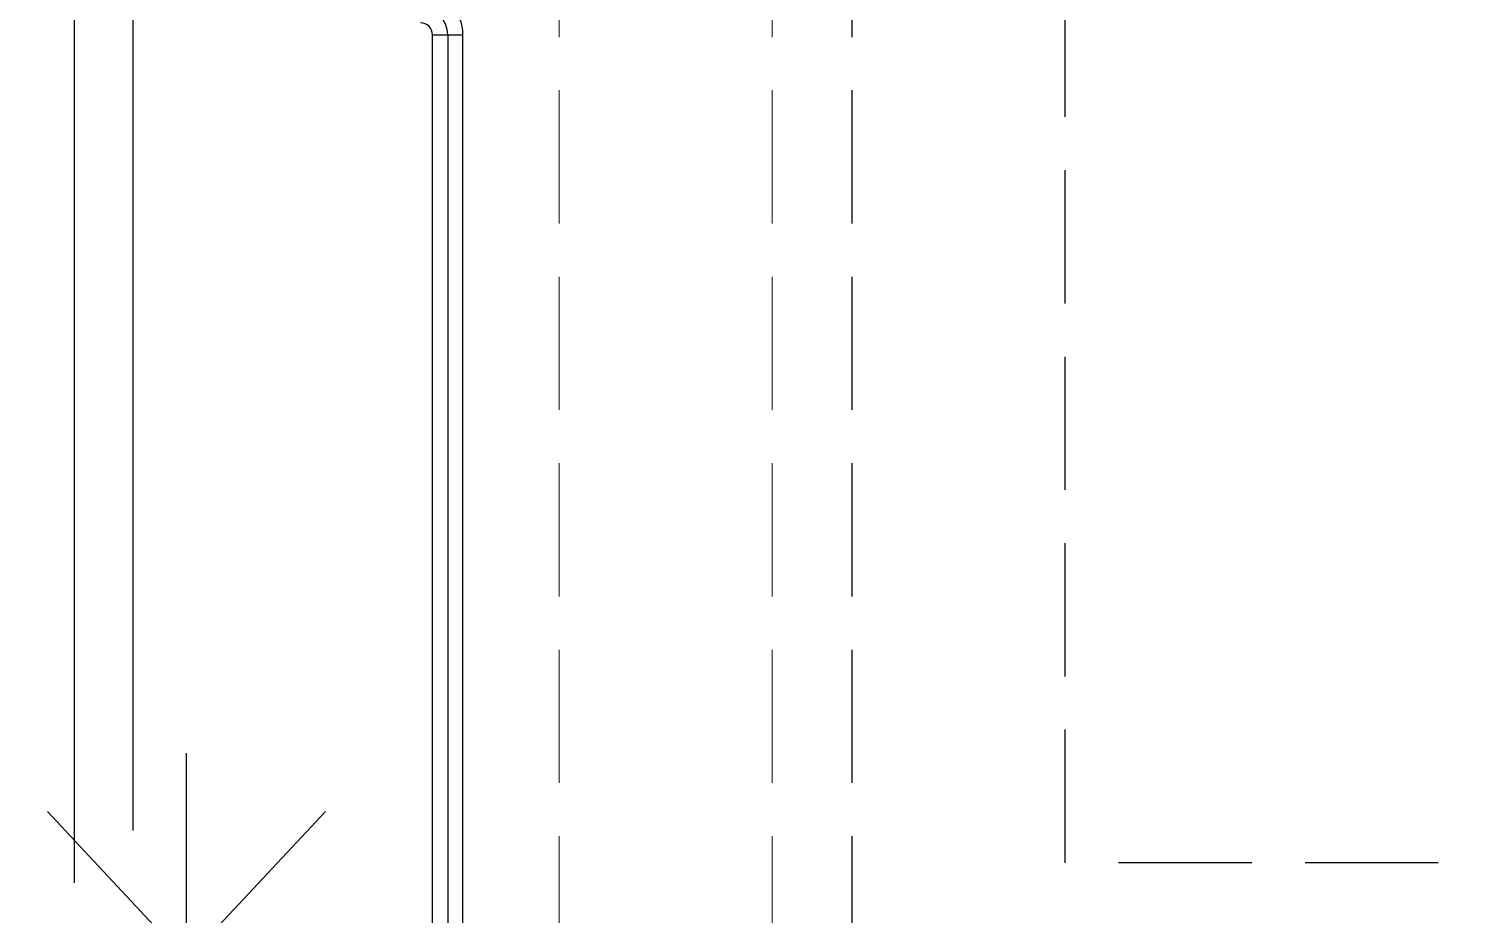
# Model space of a CAD drawing. Header units: millimetres. Extents: x 198973 to 319987, y 50799 to 202761.
# Drawn here: x 212971 to 215680, y 88807 to 90469 of the extents above; entities that cross this region are included whole.
import ezdxf

# ---------------------------------------------------------------- set-up
doc = ezdxf.new("R2010")
doc.units = ezdxf.units.MM
doc.header["$LTSCALE"] = 1000
for name, pattern in [('CENTER', [2, 1.25, -0.25, 0.25, -0.25]), ('DASH', [0.35, 0.25, -0.1]), ('DOTE', [2.42, 2, -0.2, 0.02, -0.2])]:
    doc.linetypes.add(name, pattern=pattern)
for name, color, linetype in [('-人员定位', 6, 'Continuous'), ('DOTE', 8, 'CENTER'), ('PUB_HATCH', 8, 'Continuous'), ('WINDOW', 8, 'Continuous')]:
    doc.layers.add(name, color=color, linetype=linetype)
doc.layers.add('Z-综合管架', color=8, linetype='Continuous', lineweight=0)

# ---------------------------------------------------------------- blocks, each defined once
blk = doc.blocks.new('定位基站')
at = {"layer": '-人员定位', "ltscale": 0.01}
h = blk.add_hatch(color=256, dxfattribs=at)
h.dxf.hatch_style = 1
h.paths.add_polyline_path([(406524, 477798), (406524, 477617.1), (406162.1, 477617.1), (406162.1, 477798)])
at = {"layer": '-人员定位', "color": 6}
for p, q in [((406343, 477798), (406343, 478186.1)), ((406343, 477798), (406082.2, 478076.6)), ((406343, 477798), (406603.9, 478076.6)), ((406343, 477995.5), (406343, 477995.5)), ((406162.1, 477798), (406524, 477798)), ((406162.1, 477617.1), (406162.1, 477798)), ((406524, 477798), (406524, 477617.1)), ((406524, 477617.1), (406162.1, 477617.1))]:
    blk.add_line(p, q, dxfattribs=at)
for p in [(406343, 477798), (406162.1, 477617.1), (406343, 477617.1), (406524, 477617.1)]:
    blk.add_point(p, dxfattribs=at)

msp = doc.modelspace()

# ---------------------------------------------------------------- linework, layer by layer
at = {"layer": 'DOTE', "linetype": 'DOTE'}
msp.add_line((213166.2, 103063.8), (213166.2, 79066.4), dxfattribs=at)
at = {"layer": 'PUB_HATCH', "ltscale": 0.5}
msp.add_line((213056.2, 96808.4), (213056.2, 88865.7), dxfattribs=at)
at = {"layer": 'PUB_HATCH'}
for p, q in [((213728.7, 90457.5), (213785.7, 90457.5)), ((213728.7, 88603.4), (213728.7, 90457.5)), ((213757.2, 90457.5), (213757.2, 88513.1)), ((213757.2, 90457.5), (213757.2, 88513.1)), ((213785.7, 88603.4), (213785.7, 90457.5))]:
    msp.add_line(p, q, dxfattribs=at)
for radius in [79.5, 51, 22.5]:
    msp.add_arc((213706.2, 90457.5), radius, 0, 90, dxfattribs=at)
at = {"layer": 'WINDOW', "linetype": 'DASH'}
msp.add_line((214516.2, 88703.4), (214516.2, 97903.4), dxfattribs=at)
msp.add_lwpolyline([(214516.2, 88703.4), (216666.2, 88703.4), (216666.2, 88903.4), (214916.2, 88903.4), (214916.2, 91503.4), (217866.2, 91503.4), (217866.2, 91903.4), (214916.2, 91903.4), (214916.2, 98603.4), (219366.2, 98603.4)], dxfattribs=at)
at = {"layer": 'Z-综合管架', "linetype": 'DASH'}
msp.add_line((214366.2, 88703.4), (214366.2, 97753.4), dxfattribs=at)
msp.add_lwpolyline([(209466.2, 82903.4), (209466.2, 97353.4), (213966.2, 97353.4), (213966.2, 88703.4), (214366.2, 88703.4)], dxfattribs=at)

# ---------------------------------------------------------------- block references
at = {"layer": '-人员定位'}
msp.add_blockref('定位基站', (-193076.4, -389077.1), dxfattribs=at)

doc.saveas('drawing.dxf')
